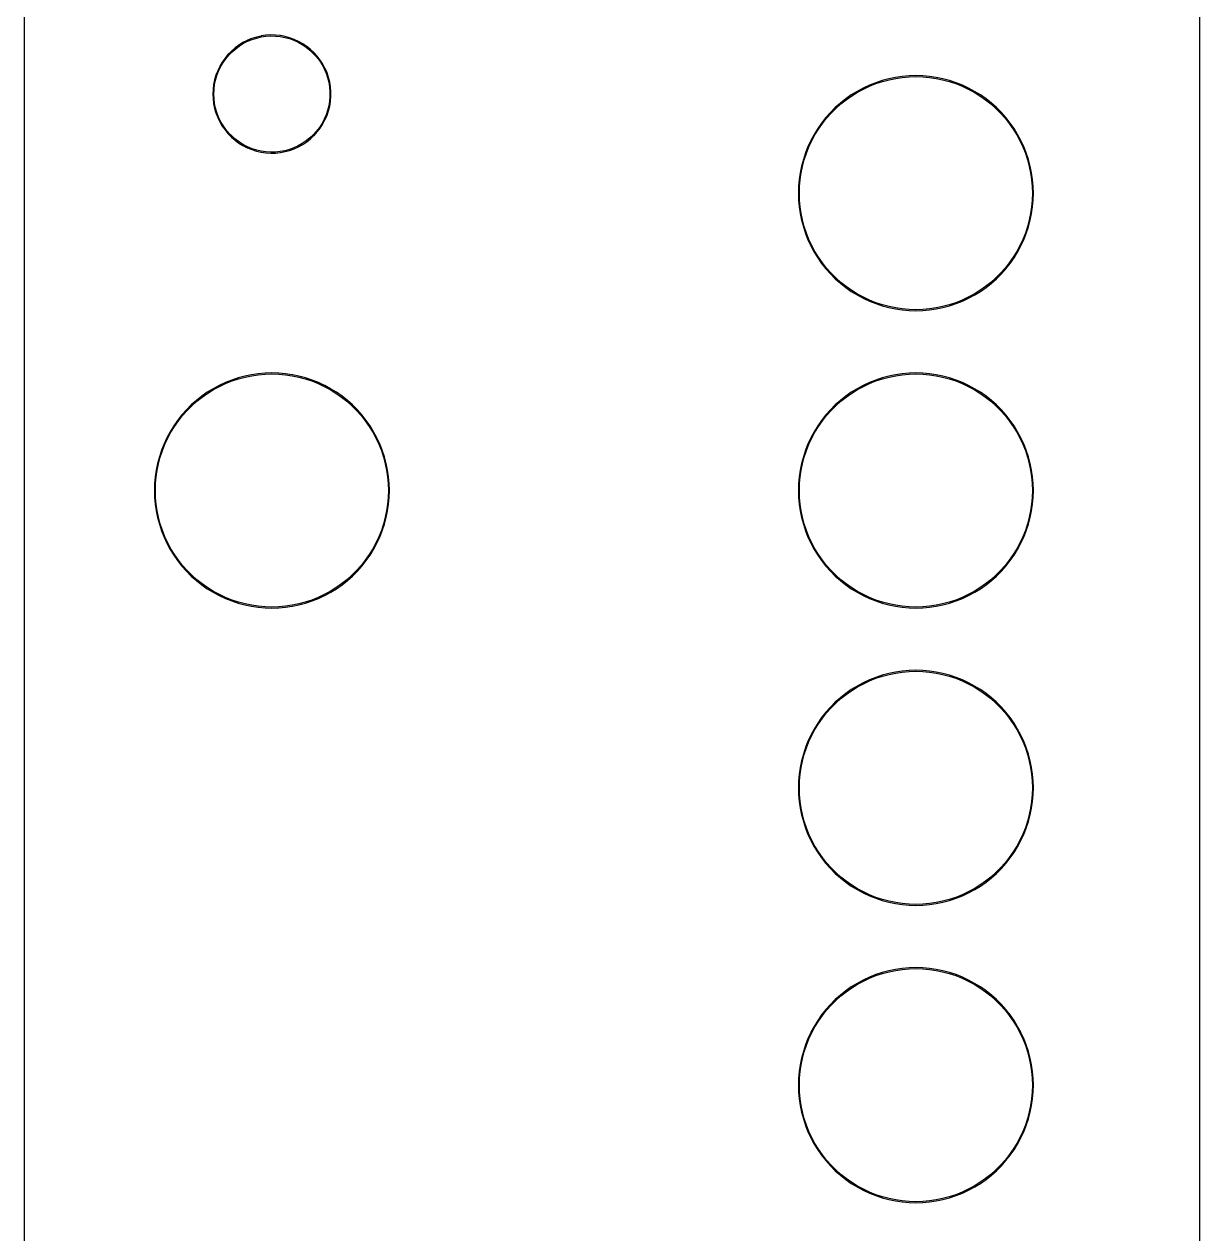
# Model space of a CAD drawing. Extents: x 2 to 32, y 9 to 138.
# Drawn here: x 1.71 to 31.85, y 74.86 to 105.86 of the extents above; entities that cross this region are included whole.
import ezdxf

# ---------------------------------------------------------------- set-up
doc = ezdxf.new("R2010")
doc.units = 0

msp = doc.modelspace()

# ---------------------------------------------------------------- linework, layer by layer
at = {"color": 5, "true_color": 0x0000ff}
msp.add_polyline3d([(31.84652, 9.25322, 0), (31.84652, 137.75436, 0), (1.70687, 137.75436, 0), (1.70687, 9.25322, 0), (31.84652, 9.25322, 0)], close=True, dxfattribs=at)
at = {"color": 34, "true_color": 0x008000}
for points in [[(1.70688, 9.25322, 0), (31.84652, 9.25322, 0), (31.84652, 137.75436, 0), (1.70688, 137.75436, 0), (1.70688, 9.25322, 0)], [(7.90447, 105.58018, 0), (7.78256, 105.56239, 0), (7.77863, 105.56177, 0), (7.65925, 105.53383, 0), (7.54241, 105.49827, 0), (7.42811, 105.45255, 0), (7.42457, 105.45075, 0), (7.31535, 105.39487, 0), (7.21121, 105.33137, 0), (7.11469, 105.25771, 0), (7.02071, 105.17643, 0), (6.93154, 105.08726, 0), (6.85534, 104.99328, 0), (6.78422, 104.89422, 0), (6.72072, 104.78754, 0), (6.71892, 104.784, 0), (6.66812, 104.67224, 0), (6.6224, 104.55794, 0), (6.58938, 104.4411, 0), (6.56398, 104.32172, 0), (6.56336, 104.3178, 0), (6.54811, 104.19587, 0), (6.54304, 104.07396, 0), (6.54811, 103.95204, 0), (6.56336, 103.83011, 0), (6.56398, 103.82619, 0), (6.58938, 103.70681, 0), (6.6224, 103.58997, 0), (6.66812, 103.47567, 0), (6.71892, 103.36391, 0), (6.72072, 103.36037, 0), (6.78422, 103.25369, 0), (6.85534, 103.15463, 0), (6.93154, 103.06065, 0), (7.02071, 102.97148, 0), (7.11469, 102.8902, 0), (7.21121, 102.81654, 0), (7.31535, 102.75304, 0), (7.42457, 102.69716, 0), (7.42811, 102.69536, 0), (7.54241, 102.64964, 0), (7.65925, 102.61408, 0), (7.77863, 102.58614, 0), (7.78256, 102.58552, 0), (7.90447, 102.56773, 0), (8.02638, 102.56011, 0), (8.14831, 102.56266, 0), (8.27023, 102.57536, 0), (8.27416, 102.57598, 0), (8.39608, 102.59884, 0), (8.51291, 102.62932, 0), (8.62722, 102.6725, 0), (8.73898, 102.7233, 0), (8.74252, 102.7251, 0), (8.8492, 102.78352, 0), (8.95079, 102.8521, 0), (9.04731, 102.9283, 0), (9.13622, 103.01212, 0), (9.13903, 103.01493, 0), (9.22031, 103.10637, 0), (9.29651, 103.20289, 0), (9.36255, 103.30703, 0), (9.41843, 103.41625, 0), (9.42023, 103.41979, 0), (9.47103, 103.53155, 0), (9.50913, 103.64585, 0), (9.53961, 103.76523, 0), (9.55993, 103.88715, 0), (9.56056, 103.89108, 0), (9.57072, 104.013, 0), (9.57072, 104.13492, 0), (9.56056, 104.25683, 0), (9.55993, 104.26076, 0), (9.53961, 104.38268, 0), (9.50913, 104.50206, 0), (9.47103, 104.61636, 0), (9.42023, 104.72812, 0), (9.41843, 104.73166, 0), (9.36255, 104.84088, 0), (9.29651, 104.94502, 0), (9.22031, 105.04154, 0), (9.13903, 105.13298, 0), (9.13622, 105.13579, 0), (9.04731, 105.21961, 0), (8.95079, 105.29581, 0), (8.8492, 105.36439, 0), (8.74252, 105.42281, 0), (8.73898, 105.42461, 0), (8.62722, 105.47541, 0), (8.51291, 105.51859, 0), (8.39608, 105.54907, 0), (8.27416, 105.57193, 0), (8.27023, 105.57255, 0), (8.14831, 105.58525, 0), (8.02638, 105.5878, 0), (7.90447, 105.58018, 0)], [(8.26897, 102.60063, 0), (8.14831, 102.58806, 0), (8.02638, 102.58551, 0), (7.90447, 102.59313, 0), (7.78582, 102.61044, 0), (7.6671, 102.63823, 0), (7.55026, 102.67379, 0), (7.43606, 102.71947, 0), (7.33028, 102.77359, 0), (7.22614, 102.83709, 0), (7.12962, 102.91075, 0), (7.03564, 102.99203, 0), (6.95209, 103.07558, 0), (6.87589, 103.16956, 0), (6.80477, 103.26862, 0), (6.74208, 103.37394, 0), (6.69227, 103.48352, 0), (6.64655, 103.59782, 0), (6.61353, 103.71466, 0), (6.58847, 103.83246, 0), (6.57351, 103.95204, 0), (6.56843, 104.07396, 0), (6.57351, 104.19587, 0), (6.58847, 104.31545, 0), (6.61353, 104.43325, 0), (6.64655, 104.55009, 0), (6.69227, 104.66439, 0), (6.74208, 104.77397, 0), (6.80477, 104.87929, 0), (6.87589, 104.97835, 0), (6.95209, 105.07233, 0), (7.03564, 105.15588, 0), (7.12962, 105.23716, 0), (7.22614, 105.31082, 0), (7.33028, 105.37432, 0), (7.43606, 105.42844, 0), (7.55026, 105.47412, 0), (7.6671, 105.50968, 0), (7.78593, 105.53749, 0), (7.90447, 105.55478, 0), (8.02638, 105.5624, 0), (8.14831, 105.55985, 0), (8.26885, 105.5473, 0), (8.38823, 105.52492, 0), (8.50507, 105.49444, 0), (8.61937, 105.45126, 0), (8.72958, 105.40116, 0), (8.83427, 105.34384, 0), (8.93587, 105.27526, 0), (9.03239, 105.19906, 0), (9.11936, 105.11706, 0), (9.19976, 105.02661, 0), (9.27596, 104.93009, 0), (9.342, 104.82595, 0), (9.39617, 104.72007, 0), (9.44688, 104.60851, 0), (9.48498, 104.49421, 0), (9.51545, 104.37483, 0), (9.53517, 104.25655, 0), (9.54532, 104.13492, 0), (9.54532, 104.013, 0), (9.53517, 103.89136, 0), (9.51545, 103.77308, 0), (9.48498, 103.6537, 0), (9.44688, 103.5394, 0), (9.39617, 103.42784, 0), (9.342, 103.32196, 0), (9.27596, 103.21782, 0), (9.19976, 103.1213, 0), (9.11936, 103.03085, 0), (9.03239, 102.94885, 0), (8.93587, 102.87265, 0), (8.83427, 102.80407, 0), (8.72958, 102.74675, 0), (8.61937, 102.69665, 0), (8.50507, 102.65347, 0), (8.38823, 102.62299, 0), (8.26897, 102.60063, 0)], [(26.75901, 99.46909, 0), (26.87585, 99.59863, 0), (26.98253, 99.73579, 0), (27.08413, 99.87803, 0), (27.17557, 100.02535, 0), (27.25685, 100.18029, 0), (27.25865, 100.18383, 0), (27.33231, 100.34131, 0), (27.39835, 100.50387, 0), (27.45169, 100.66897, 0), (27.49741, 100.83915, 0), (27.53297, 101.00933, 0), (27.53359, 101.01326, 0), (27.55899, 101.18597, 0), (27.57423, 101.3587, 0), (27.57931, 101.53396, 0), (27.57423, 101.70921, 0), (27.55899, 101.88193, 0), (27.53359, 102.05466, 0), (27.53297, 102.05858, 0), (27.49741, 102.22876, 0), (27.45169, 102.39894, 0), (27.39835, 102.56404, 0), (27.33231, 102.7266, 0), (27.25865, 102.88408, 0), (27.25685, 102.88762, 0), (27.17557, 103.04002, 0), (27.08413, 103.18988, 0), (26.98253, 103.33212, 0), (26.87585, 103.46928, 0), (26.75901, 103.59882, 0), (26.63174, 103.72609, 0), (26.5022, 103.84293, 0), (26.36504, 103.94961, 0), (26.2228, 104.05121, 0), (26.07294, 104.14265, 0), (25.92054, 104.22393, 0), (25.917, 104.22573, 0), (25.75952, 104.29939, 0), (25.59696, 104.36543, 0), (25.43186, 104.41877, 0), (25.26168, 104.46449, 0), (25.0915, 104.50005, 0), (25.08758, 104.50067, 0), (24.91485, 104.52608, 0), (24.74214, 104.54132, 0), (24.56687, 104.5464, 0), (24.39162, 104.54132, 0), (24.2189, 104.52608, 0), (24.04618, 104.50067, 0), (24.04225, 104.50005, 0), (23.87207, 104.46449, 0), (23.70189, 104.41877, 0), (23.53679, 104.36543, 0), (23.37423, 104.29939, 0), (23.21675, 104.22573, 0), (23.21321, 104.22393, 0), (23.05827, 104.14265, 0), (22.91095, 104.05121, 0), (22.76871, 103.94961, 0), (22.63155, 103.84293, 0), (22.50201, 103.72609, 0), (22.37474, 103.59882, 0), (22.2579, 103.46928, 0), (22.15122, 103.33212, 0), (22.04962, 103.18988, 0), (21.95818, 103.04002, 0), (21.8769, 102.88762, 0), (21.8751, 102.88408, 0), (21.80144, 102.7266, 0), (21.7354, 102.56404, 0), (21.68206, 102.39894, 0), (21.63634, 102.22876, 0), (21.60078, 102.05858, 0), (21.60016, 102.05466, 0), (21.57476, 101.88193, 0), (21.55952, 101.70921, 0), (21.55444, 101.53396, 0), (21.55952, 101.3587, 0), (21.57476, 101.18597, 0), (21.60016, 101.01326, 0), (21.60078, 101.00933, 0), (21.63634, 100.83915, 0), (21.68206, 100.66897, 0), (21.7354, 100.50387, 0), (21.80144, 100.34131, 0), (21.8751, 100.18383, 0), (21.8769, 100.18029, 0), (21.95818, 100.02535, 0), (22.04962, 99.87803, 0), (22.15122, 99.73579, 0), (22.2579, 99.59863, 0), (22.37474, 99.46909, 0), (22.50201, 99.34182, 0), (22.63155, 99.22498, 0), (22.76871, 99.1183, 0), (22.91095, 99.0167, 0), (23.05827, 98.92526, 0), (23.21321, 98.84398, 0), (23.21675, 98.84218, 0), (23.37423, 98.76852, 0), (23.53679, 98.70248, 0), (23.70189, 98.64914, 0), (23.87207, 98.60342, 0), (24.04225, 98.56786, 0), (24.04618, 98.56724, 0), (24.2189, 98.54184, 0), (24.39162, 98.5266, 0), (24.56687, 98.52152, 0), (24.74214, 98.5266, 0), (24.91485, 98.54184, 0), (25.08758, 98.56724, 0), (25.0915, 98.56786, 0), (25.26168, 98.60342, 0), (25.43186, 98.64914, 0), (25.59696, 98.70248, 0), (25.75952, 98.76852, 0), (25.917, 98.84218, 0), (25.92054, 98.84398, 0), (26.07548, 98.92526, 0), (26.2228, 99.0167, 0), (26.36504, 99.1183, 0), (26.5022, 99.22498, 0), (26.63174, 99.34182, 0), (26.75901, 99.46909, 0)], [(24.91485, 98.56724, 0), (24.74214, 98.552, 0), (24.56687, 98.54692, 0), (24.39162, 98.552, 0), (24.2189, 98.56724, 0), (24.04939, 98.59216, 0), (23.87992, 98.62757, 0), (23.70974, 98.67329, 0), (23.54464, 98.72663, 0), (23.38208, 98.79267, 0), (23.2256, 98.86586, 0), (23.0732, 98.94581, 0), (22.92588, 99.03725, 0), (22.78364, 99.13885, 0), (22.64648, 99.24553, 0), (22.51694, 99.36237, 0), (22.39529, 99.48402, 0), (22.27845, 99.61356, 0), (22.17177, 99.75072, 0), (22.07017, 99.89296, 0), (21.97873, 100.04028, 0), (21.89878, 100.19268, 0), (21.82559, 100.34916, 0), (21.75955, 100.51172, 0), (21.70621, 100.67682, 0), (21.66049, 100.847, 0), (21.62508, 101.01647, 0), (21.60016, 101.18597, 0), (21.58492, 101.3587, 0), (21.57983, 101.53396, 0), (21.58492, 101.70921, 0), (21.60016, 101.88193, 0), (21.62507, 102.05141, 0), (21.66049, 102.22091, 0), (21.70621, 102.39109, 0), (21.75955, 102.55619, 0), (21.82559, 102.71875, 0), (21.89862, 102.87489, 0), (21.97873, 103.02509, 0), (22.07017, 103.17495, 0), (22.17177, 103.31719, 0), (22.27845, 103.45435, 0), (22.39529, 103.58389, 0), (22.51694, 103.70554, 0), (22.64648, 103.82238, 0), (22.78364, 103.92906, 0), (22.92588, 104.03066, 0), (23.0732, 104.1221, 0), (23.2256, 104.20205, 0), (23.38208, 104.27524, 0), (23.54464, 104.34128, 0), (23.70974, 104.39462, 0), (23.87992, 104.44034, 0), (24.0494, 104.47575, 0), (24.2189, 104.50068, 0), (24.39162, 104.51592, 0), (24.56687, 104.521, 0), (24.74214, 104.51592, 0), (24.91485, 104.50068, 0), (25.08433, 104.47576, 0), (25.25383, 104.44034, 0), (25.42401, 104.39462, 0), (25.58911, 104.34128, 0), (25.75167, 104.27524, 0), (25.90781, 104.20221, 0), (26.05801, 104.1221, 0), (26.20787, 104.03066, 0), (26.35011, 103.92906, 0), (26.48727, 103.82238, 0), (26.61681, 103.70554, 0), (26.73846, 103.58389, 0), (26.8553, 103.45435, 0), (26.96198, 103.31719, 0), (27.06358, 103.17495, 0), (27.15502, 103.02509, 0), (27.23513, 102.87489, 0), (27.30816, 102.71875, 0), (27.3742, 102.55619, 0), (27.42754, 102.39109, 0), (27.47326, 102.22091, 0), (27.50868, 102.05141, 0), (27.5336, 101.88193, 0), (27.54884, 101.70921, 0), (27.55392, 101.53396, 0), (27.54884, 101.3587, 0), (27.5336, 101.18597, 0), (27.50867, 101.01648, 0), (27.47326, 100.847, 0), (27.42754, 100.67682, 0), (27.3742, 100.51172, 0), (27.30816, 100.34916, 0), (27.23497, 100.19268, 0), (27.15502, 100.04028, 0), (27.06358, 99.89296, 0), (26.96198, 99.75072, 0), (26.8553, 99.61356, 0), (26.73846, 99.48402, 0), (26.61681, 99.36237, 0), (26.48727, 99.24553, 0), (26.35011, 99.13885, 0), (26.20787, 99.03725, 0), (26.06055, 98.94581, 0), (25.90815, 98.86586, 0), (25.75167, 98.79267, 0), (25.58911, 98.72663, 0), (25.42401, 98.67329, 0), (25.25383, 98.62757, 0), (25.08433, 98.59215, 0), (24.91485, 98.56724, 0)], [(10.24901, 91.84909, 0), (10.36585, 91.97863, 0), (10.47253, 92.11579, 0), (10.57413, 92.25803, 0), (10.66557, 92.40535, 0), (10.74685, 92.56029, 0), (10.74865, 92.56383, 0), (10.82231, 92.72131, 0), (10.88835, 92.88387, 0), (10.94169, 93.04897, 0), (10.98741, 93.21915, 0), (11.02297, 93.38933, 0), (11.0236, 93.39325, 0), (11.049, 93.56598, 0), (11.06424, 93.7387, 0), (11.06932, 93.91395, 0), (11.06424, 94.08922, 0), (11.049, 94.26194, 0), (11.0236, 94.43466, 0), (11.02297, 94.43858, 0), (10.98741, 94.60876, 0), (10.94169, 94.77894, 0), (10.88835, 94.94404, 0), (10.82231, 95.1066, 0), (10.74865, 95.26408, 0), (10.74685, 95.26762, 0), (10.66557, 95.42002, 0), (10.57413, 95.56988, 0), (10.47253, 95.71212, 0), (10.36585, 95.84928, 0), (10.24901, 95.97882, 0), (10.12174, 96.10609, 0), (9.9922, 96.22293, 0), (9.85504, 96.32961, 0), (9.7128, 96.43121, 0), (9.56293, 96.52265, 0), (9.41053, 96.60393, 0), (9.407, 96.60573, 0), (9.24952, 96.67939, 0), (9.08696, 96.74543, 0), (8.92186, 96.79877, 0), (8.75168, 96.84449, 0), (8.5815, 96.88005, 0), (8.57757, 96.88067, 0), (8.40485, 96.90607, 0), (8.23213, 96.92132, 0), (8.05688, 96.92639, 0), (7.88162, 96.92132, 0), (7.70889, 96.90607, 0), (7.53618, 96.88067, 0), (7.53225, 96.88005, 0), (7.36207, 96.84449, 0), (7.19189, 96.79877, 0), (7.02679, 96.74543, 0), (6.86423, 96.67939, 0), (6.70675, 96.60573, 0), (6.70321, 96.60393, 0), (6.54827, 96.52265, 0), (6.40095, 96.43121, 0), (6.25871, 96.32961, 0), (6.12155, 96.22293, 0), (5.99201, 96.10609, 0), (5.86474, 95.97882, 0), (5.7479, 95.84928, 0), (5.64122, 95.71212, 0), (5.53962, 95.56988, 0), (5.44818, 95.42002, 0), (5.3669, 95.26762, 0), (5.3651, 95.26408, 0), (5.29144, 95.1066, 0), (5.22539, 94.94404, 0), (5.17206, 94.77894, 0), (5.12634, 94.60876, 0), (5.09077, 94.43858, 0), (5.09016, 94.43466, 0), (5.06475, 94.26194, 0), (5.04952, 94.08922, 0), (5.04444, 93.91395, 0), (5.04952, 93.7387, 0), (5.06475, 93.56598, 0), (5.09016, 93.39325, 0), (5.09077, 93.38933, 0), (5.12634, 93.21915, 0), (5.17206, 93.04897, 0), (5.22539, 92.88387, 0), (5.29144, 92.72131, 0), (5.3651, 92.56383, 0), (5.3669, 92.56029, 0), (5.44818, 92.40535, 0), (5.53962, 92.25803, 0), (5.64122, 92.11579, 0), (5.7479, 91.97863, 0), (5.86474, 91.84909, 0), (5.99201, 91.72182, 0), (6.12155, 91.60498, 0), (6.25871, 91.4983, 0), (6.40095, 91.3967, 0), (6.54827, 91.30526, 0), (6.70321, 91.22398, 0), (6.70675, 91.22218, 0), (6.86423, 91.14852, 0), (7.02679, 91.08248, 0), (7.19189, 91.02914, 0), (7.36207, 90.98342, 0), (7.53225, 90.94786, 0), (7.53618, 90.94724, 0), (7.70889, 90.92183, 0), (7.88162, 90.9066, 0), (8.05688, 90.90152, 0), (8.23213, 90.9066, 0), (8.40485, 90.92183, 0), (8.57757, 90.94724, 0), (8.5815, 90.94786, 0), (8.75168, 90.98342, 0), (8.92186, 91.02914, 0), (9.08696, 91.08248, 0), (9.24952, 91.14852, 0), (9.407, 91.22218, 0), (9.41053, 91.22398, 0), (9.56548, 91.30526, 0), (9.7128, 91.3967, 0), (9.85504, 91.4983, 0), (9.9922, 91.60498, 0), (10.12174, 91.72182, 0), (10.24901, 91.84909, 0)], [(8.40485, 90.94723, 0), (8.23213, 90.93199, 0), (8.05688, 90.92691, 0), (7.88162, 90.93199, 0), (7.70889, 90.94723, 0), (7.53924, 90.97219, 0), (7.36992, 91.00757, 0), (7.19974, 91.05329, 0), (7.03464, 91.10663, 0), (6.87208, 91.17267, 0), (6.7156, 91.24586, 0), (6.5632, 91.32581, 0), (6.41588, 91.41725, 0), (6.27364, 91.51885, 0), (6.13648, 91.62553, 0), (6.00694, 91.74237, 0), (5.88529, 91.86402, 0), (5.76845, 91.99356, 0), (5.66177, 92.13072, 0), (5.56017, 92.27296, 0), (5.46873, 92.42028, 0), (5.38878, 92.57268, 0), (5.31559, 92.72916, 0), (5.24955, 92.89172, 0), (5.19621, 93.05682, 0), (5.15048, 93.227, 0), (5.11507, 93.3965, 0), (5.09015, 93.56598, 0), (5.07491, 93.7387, 0), (5.06982, 93.91395, 0), (5.07491, 94.08922, 0), (5.09015, 94.26194, 0), (5.11507, 94.43141, 0), (5.15048, 94.60091, 0), (5.19621, 94.77109, 0), (5.24955, 94.93619, 0), (5.31559, 95.09875, 0), (5.38862, 95.25489, 0), (5.46873, 95.40509, 0), (5.56017, 95.55495, 0), (5.66177, 95.69719, 0), (5.76845, 95.83435, 0), (5.88529, 95.96389, 0), (6.00694, 96.08554, 0), (6.13648, 96.20238, 0), (6.27364, 96.30906, 0), (6.41588, 96.41066, 0), (6.5632, 96.5021, 0), (6.7156, 96.58205, 0), (6.87208, 96.65524, 0), (7.03464, 96.72128, 0), (7.19974, 96.77462, 0), (7.36992, 96.82034, 0), (7.5394, 96.85575, 0), (7.70889, 96.88068, 0), (7.88162, 96.89592, 0), (8.05688, 96.901, 0), (8.23213, 96.89592, 0), (8.40485, 96.88068, 0), (8.57435, 96.85575, 0), (8.74383, 96.82034, 0), (8.914, 96.77462, 0), (9.07911, 96.72128, 0), (9.24166, 96.65524, 0), (9.39781, 96.58221, 0), (9.54801, 96.5021, 0), (9.69787, 96.41066, 0), (9.8401, 96.30906, 0), (9.97727, 96.20238, 0), (10.1068, 96.08554, 0), (10.22846, 95.96389, 0), (10.3453, 95.83435, 0), (10.45198, 95.69719, 0), (10.55358, 95.55495, 0), (10.64502, 95.40509, 0), (10.72513, 95.25489, 0), (10.79816, 95.09875, 0), (10.8642, 94.93619, 0), (10.91754, 94.77109, 0), (10.96326, 94.60091, 0), (10.99868, 94.43141, 0), (11.02359, 94.26194, 0), (11.03883, 94.08922, 0), (11.04392, 93.91395, 0), (11.03883, 93.7387, 0), (11.02359, 93.56598, 0), (10.99868, 93.3965, 0), (10.96326, 93.227, 0), (10.91754, 93.05682, 0), (10.8642, 92.89172, 0), (10.79816, 92.72916, 0), (10.72497, 92.57268, 0), (10.64502, 92.42028, 0), (10.55358, 92.27296, 0), (10.45198, 92.13072, 0), (10.3453, 91.99356, 0), (10.22846, 91.86402, 0), (10.1068, 91.74237, 0), (9.97727, 91.62553, 0), (9.8401, 91.51885, 0), (9.69787, 91.41725, 0), (9.55055, 91.32581, 0), (9.39815, 91.24586, 0), (9.24166, 91.17267, 0), (9.07911, 91.10663, 0), (8.914, 91.05329, 0), (8.74383, 91.00757, 0), (8.57451, 90.97219, 0), (8.40485, 90.94723, 0)], [(26.75901, 91.84909, 0), (26.87585, 91.97863, 0), (26.98253, 92.11579, 0), (27.08413, 92.25803, 0), (27.17557, 92.40535, 0), (27.25685, 92.56029, 0), (27.25865, 92.56383, 0), (27.33231, 92.72131, 0), (27.39835, 92.88387, 0), (27.45169, 93.04897, 0), (27.49741, 93.21915, 0), (27.53297, 93.38933, 0), (27.53359, 93.39325, 0), (27.55899, 93.56598, 0), (27.57423, 93.7387, 0), (27.57931, 93.91395, 0), (27.57423, 94.08922, 0), (27.55899, 94.26194, 0), (27.53359, 94.43466, 0), (27.53297, 94.43858, 0), (27.49741, 94.60876, 0), (27.45169, 94.77894, 0), (27.39835, 94.94404, 0), (27.33231, 95.1066, 0), (27.25865, 95.26408, 0), (27.25685, 95.26762, 0), (27.17557, 95.42002, 0), (27.08413, 95.56988, 0), (26.98253, 95.71212, 0), (26.87585, 95.84928, 0), (26.75901, 95.97882, 0), (26.63174, 96.10609, 0), (26.5022, 96.22293, 0), (26.36504, 96.32961, 0), (26.2228, 96.43121, 0), (26.07294, 96.52265, 0), (25.92054, 96.60393, 0), (25.917, 96.60573, 0), (25.75952, 96.67939, 0), (25.59696, 96.74543, 0), (25.43186, 96.79877, 0), (25.26168, 96.84449, 0), (25.0915, 96.88005, 0), (25.08758, 96.88067, 0), (24.91485, 96.90607, 0), (24.74214, 96.92132, 0), (24.56687, 96.92639, 0), (24.39162, 96.92132, 0), (24.2189, 96.90607, 0), (24.04618, 96.88067, 0), (24.04225, 96.88005, 0), (23.87207, 96.84449, 0), (23.70189, 96.79877, 0), (23.53679, 96.74543, 0), (23.37423, 96.67939, 0), (23.21675, 96.60573, 0), (23.21321, 96.60393, 0), (23.05827, 96.52265, 0), (22.91095, 96.43121, 0), (22.76871, 96.32961, 0), (22.63155, 96.22293, 0), (22.50201, 96.10609, 0), (22.37474, 95.97882, 0), (22.2579, 95.84928, 0), (22.15122, 95.71212, 0), (22.04962, 95.56988, 0), (21.95818, 95.42002, 0), (21.8769, 95.26762, 0), (21.8751, 95.26408, 0), (21.80144, 95.1066, 0), (21.7354, 94.94404, 0), (21.68206, 94.77894, 0), (21.63634, 94.60876, 0), (21.60078, 94.43858, 0), (21.60016, 94.43466, 0), (21.57476, 94.26194, 0), (21.55952, 94.08922, 0), (21.55444, 93.91395, 0), (21.55952, 93.7387, 0), (21.57476, 93.56598, 0), (21.60016, 93.39325, 0), (21.60078, 93.38933, 0), (21.63634, 93.21915, 0), (21.68206, 93.04897, 0), (21.7354, 92.88387, 0), (21.80144, 92.72131, 0), (21.8751, 92.56383, 0), (21.8769, 92.56029, 0), (21.95818, 92.40535, 0), (22.04962, 92.25803, 0), (22.15122, 92.11579, 0), (22.2579, 91.97863, 0), (22.37474, 91.84909, 0), (22.50201, 91.72182, 0), (22.63155, 91.60498, 0), (22.76871, 91.4983, 0), (22.91095, 91.3967, 0), (23.05827, 91.30526, 0), (23.21321, 91.22398, 0), (23.21675, 91.22218, 0), (23.37423, 91.14852, 0), (23.53679, 91.08248, 0), (23.70189, 91.02914, 0), (23.87207, 90.98342, 0), (24.04225, 90.94786, 0), (24.04618, 90.94724, 0), (24.2189, 90.92183, 0), (24.39162, 90.9066, 0), (24.56687, 90.90152, 0), (24.74214, 90.9066, 0), (24.91485, 90.92183, 0), (25.08758, 90.94724, 0), (25.0915, 90.94786, 0), (25.26168, 90.98342, 0), (25.43186, 91.02914, 0), (25.59696, 91.08248, 0), (25.75952, 91.14852, 0), (25.917, 91.22218, 0), (25.92054, 91.22398, 0), (26.07548, 91.30526, 0), (26.2228, 91.3967, 0), (26.36504, 91.4983, 0), (26.5022, 91.60498, 0), (26.63174, 91.72182, 0), (26.75901, 91.84909, 0)], [(24.91485, 90.94723, 0), (24.74214, 90.93199, 0), (24.56687, 90.92691, 0), (24.39162, 90.93199, 0), (24.2189, 90.94723, 0), (24.04924, 90.97219, 0), (23.87992, 91.00757, 0), (23.70974, 91.05329, 0), (23.54464, 91.10663, 0), (23.38208, 91.17267, 0), (23.2256, 91.24586, 0), (23.0732, 91.32581, 0), (22.92588, 91.41725, 0), (22.78364, 91.51885, 0), (22.64648, 91.62553, 0), (22.51694, 91.74237, 0), (22.39529, 91.86402, 0), (22.27845, 91.99356, 0), (22.17177, 92.13072, 0), (22.07017, 92.27296, 0), (21.97873, 92.42028, 0), (21.89878, 92.57268, 0), (21.82559, 92.72916, 0), (21.75955, 92.89172, 0), (21.70621, 93.05682, 0), (21.66049, 93.227, 0), (21.62507, 93.3965, 0), (21.60016, 93.56598, 0), (21.58492, 93.7387, 0), (21.57983, 93.91395, 0), (21.58492, 94.08922, 0), (21.60016, 94.26194, 0), (21.62507, 94.43141, 0), (21.66049, 94.60091, 0), (21.70621, 94.77109, 0), (21.75955, 94.93619, 0), (21.82559, 95.09875, 0), (21.89862, 95.25489, 0), (21.97873, 95.40509, 0), (22.07017, 95.55495, 0), (22.17177, 95.69719, 0), (22.27845, 95.83435, 0), (22.39529, 95.96389, 0), (22.51694, 96.08554, 0), (22.64648, 96.20238, 0), (22.78364, 96.30906, 0), (22.92588, 96.41066, 0), (23.0732, 96.5021, 0), (23.2256, 96.58205, 0), (23.38208, 96.65524, 0), (23.54464, 96.72128, 0), (23.70974, 96.77462, 0), (23.87992, 96.82034, 0), (24.0494, 96.85575, 0), (24.2189, 96.88068, 0), (24.39162, 96.89592, 0), (24.56687, 96.901, 0), (24.74214, 96.89592, 0), (24.91485, 96.88068, 0), (25.08433, 96.85576, 0), (25.25383, 96.82034, 0), (25.42401, 96.77462, 0), (25.58911, 96.72128, 0), (25.75167, 96.65524, 0), (25.90781, 96.58221, 0), (26.05801, 96.5021, 0), (26.20787, 96.41066, 0), (26.35011, 96.30906, 0), (26.48727, 96.20238, 0), (26.61681, 96.08554, 0), (26.73846, 95.96389, 0), (26.8553, 95.83435, 0), (26.96198, 95.69719, 0), (27.06358, 95.55495, 0), (27.15502, 95.40509, 0), (27.23513, 95.25489, 0), (27.30816, 95.09875, 0), (27.3742, 94.93619, 0), (27.42754, 94.77109, 0), (27.47326, 94.60091, 0), (27.50868, 94.43141, 0), (27.5336, 94.26194, 0), (27.54884, 94.08922, 0), (27.55392, 93.91395, 0), (27.54884, 93.7387, 0), (27.5336, 93.56598, 0), (27.50868, 93.3965, 0), (27.47326, 93.227, 0), (27.42754, 93.05682, 0), (27.3742, 92.89172, 0), (27.30816, 92.72916, 0), (27.23497, 92.57268, 0), (27.15502, 92.42028, 0), (27.06358, 92.27296, 0), (26.96198, 92.13072, 0), (26.8553, 91.99356, 0), (26.73846, 91.86402, 0), (26.61681, 91.74237, 0), (26.48727, 91.62553, 0), (26.35011, 91.51885, 0), (26.20787, 91.41725, 0), (26.06055, 91.32581, 0), (25.90815, 91.24586, 0), (25.75167, 91.17267, 0), (25.58911, 91.10663, 0), (25.42401, 91.05329, 0), (25.25383, 91.00757, 0), (25.08449, 90.97219, 0), (24.91485, 90.94723, 0)], [(26.75901, 84.22909, 0), (26.87585, 84.35863, 0), (26.98253, 84.49579, 0), (27.08413, 84.63803, 0), (27.17557, 84.78535, 0), (27.25685, 84.94029, 0), (27.25865, 84.94383, 0), (27.33231, 85.10131, 0), (27.39835, 85.26387, 0), (27.45169, 85.42897, 0), (27.49741, 85.59915, 0), (27.53297, 85.76933, 0), (27.53359, 85.77326, 0), (27.55899, 85.94598, 0), (27.57423, 86.11869, 0), (27.57931, 86.29396, 0), (27.57423, 86.46922, 0), (27.55899, 86.64194, 0), (27.53359, 86.81465, 0), (27.53297, 86.81858, 0), (27.49741, 86.98876, 0), (27.45169, 87.15894, 0), (27.39835, 87.32404, 0), (27.33231, 87.4866, 0), (27.25865, 87.64408, 0), (27.25685, 87.64762, 0), (27.17557, 87.80002, 0), (27.08413, 87.94988, 0), (26.98253, 88.09212, 0), (26.87585, 88.22928, 0), (26.75901, 88.35882, 0), (26.63174, 88.48609, 0), (26.5022, 88.60293, 0), (26.36504, 88.70961, 0), (26.2228, 88.81121, 0), (26.07294, 88.90265, 0), (25.92054, 88.98393, 0), (25.917, 88.98573, 0), (25.75952, 89.05939, 0), (25.59696, 89.12543, 0), (25.43186, 89.17877, 0), (25.26168, 89.22449, 0), (25.0915, 89.26005, 0), (25.08758, 89.26068, 0), (24.91485, 89.28607, 0), (24.74214, 89.30131, 0), (24.56687, 89.30639, 0), (24.39162, 89.30131, 0), (24.2189, 89.28607, 0), (24.04618, 89.26068, 0), (24.04225, 89.26005, 0), (23.87207, 89.22449, 0), (23.70189, 89.17877, 0), (23.53679, 89.12543, 0), (23.37423, 89.05939, 0), (23.21675, 88.98573, 0), (23.21321, 88.98393, 0), (23.05827, 88.90265, 0), (22.91095, 88.81121, 0), (22.76871, 88.70961, 0), (22.63155, 88.60293, 0), (22.50201, 88.48609, 0), (22.37474, 88.35882, 0), (22.2579, 88.22928, 0), (22.15122, 88.09212, 0), (22.04962, 87.94988, 0), (21.95818, 87.80002, 0), (21.8769, 87.64762, 0), (21.8751, 87.64408, 0), (21.80144, 87.4866, 0), (21.7354, 87.32404, 0), (21.68206, 87.15894, 0), (21.63634, 86.98876, 0), (21.60078, 86.81858, 0), (21.60016, 86.81465, 0), (21.57476, 86.64194, 0), (21.55952, 86.46922, 0), (21.55444, 86.29396, 0), (21.55952, 86.11869, 0), (21.57476, 85.94598, 0), (21.60016, 85.77326, 0), (21.60078, 85.76933, 0), (21.63634, 85.59915, 0), (21.68206, 85.42897, 0), (21.7354, 85.26387, 0), (21.80144, 85.10131, 0), (21.8751, 84.94383, 0), (21.8769, 84.94029, 0), (21.95818, 84.78535, 0), (22.04962, 84.63803, 0), (22.15122, 84.49579, 0), (22.2579, 84.35863, 0), (22.37474, 84.22909, 0), (22.50201, 84.10182, 0), (22.63155, 83.98498, 0), (22.76871, 83.8783, 0), (22.91095, 83.7767, 0), (23.05827, 83.68526, 0), (23.21321, 83.60398, 0), (23.21675, 83.60218, 0), (23.37423, 83.52852, 0), (23.53679, 83.46248, 0), (23.70189, 83.40913, 0), (23.87207, 83.36342, 0), (24.04225, 83.32786, 0), (24.04618, 83.32724, 0), (24.2189, 83.30184, 0), (24.39162, 83.2866, 0), (24.56687, 83.28152, 0), (24.74214, 83.2866, 0), (24.91485, 83.30184, 0), (25.08758, 83.32724, 0), (25.0915, 83.32786, 0), (25.26168, 83.36342, 0), (25.43186, 83.40913, 0), (25.59696, 83.46248, 0), (25.75952, 83.52852, 0), (25.917, 83.60218, 0), (25.92054, 83.60398, 0), (26.07548, 83.68526, 0), (26.2228, 83.7767, 0), (26.36504, 83.8783, 0), (26.5022, 83.98498, 0), (26.63174, 84.10182, 0), (26.75901, 84.22909, 0)], [(24.91485, 83.32723, 0), (24.74214, 83.312, 0), (24.56687, 83.30691, 0), (24.39162, 83.312, 0), (24.2189, 83.32723, 0), (24.0494, 83.35216, 0), (23.87992, 83.38757, 0), (23.70974, 83.43329, 0), (23.54464, 83.48663, 0), (23.38208, 83.55267, 0), (23.22543, 83.62594, 0), (23.0732, 83.70581, 0), (22.92588, 83.79725, 0), (22.78364, 83.89885, 0), (22.64648, 84.00553, 0), (22.51694, 84.12237, 0), (22.39529, 84.24402, 0), (22.27845, 84.37356, 0), (22.17177, 84.51072, 0), (22.07017, 84.65296, 0), (21.97873, 84.80028, 0), (21.89878, 84.95268, 0), (21.82559, 85.10916, 0), (21.75955, 85.27172, 0), (21.70621, 85.43682, 0), (21.66049, 85.607, 0), (21.62508, 85.77647, 0), (21.60016, 85.94598, 0), (21.58492, 86.11869, 0), (21.57983, 86.29396, 0), (21.58492, 86.46922, 0), (21.60016, 86.64194, 0), (21.62508, 86.81144, 0), (21.66049, 86.98091, 0), (21.70621, 87.15109, 0), (21.75955, 87.31619, 0), (21.82559, 87.47875, 0), (21.89862, 87.63489, 0), (21.97873, 87.78509, 0), (22.07017, 87.93495, 0), (22.17177, 88.07719, 0), (22.27845, 88.21435, 0), (22.39529, 88.34389, 0), (22.51694, 88.46554, 0), (22.64648, 88.58238, 0), (22.78364, 88.68906, 0), (22.92588, 88.79066, 0), (23.0732, 88.8821, 0), (23.2256, 88.96205, 0), (23.38208, 89.03524, 0), (23.54464, 89.10128, 0), (23.70974, 89.15462, 0), (23.87992, 89.20034, 0), (24.0494, 89.23575, 0), (24.2189, 89.26068, 0), (24.39162, 89.27592, 0), (24.56687, 89.281, 0), (24.74214, 89.27592, 0), (24.91485, 89.26068, 0), (25.08433, 89.23576, 0), (25.25383, 89.20034, 0), (25.42401, 89.15462, 0), (25.58911, 89.10128, 0), (25.75167, 89.03524, 0), (25.90781, 88.96221, 0), (26.05801, 88.8821, 0), (26.20787, 88.79066, 0), (26.35011, 88.68906, 0), (26.48727, 88.58238, 0), (26.61681, 88.46554, 0), (26.73846, 88.34389, 0), (26.8553, 88.21435, 0), (26.96198, 88.07719, 0), (27.06358, 87.93495, 0), (27.15502, 87.78509, 0), (27.23513, 87.63489, 0), (27.30816, 87.47875, 0), (27.3742, 87.31619, 0), (27.42754, 87.15109, 0), (27.47326, 86.98091, 0), (27.50867, 86.81143, 0), (27.5336, 86.64194, 0), (27.54884, 86.46922, 0), (27.55392, 86.29396, 0), (27.54884, 86.11869, 0), (27.5336, 85.94598, 0), (27.50867, 85.77648, 0), (27.47326, 85.607, 0), (27.42754, 85.43682, 0), (27.3742, 85.27172, 0), (27.30816, 85.10916, 0), (27.23497, 84.95268, 0), (27.15502, 84.80028, 0), (27.06358, 84.65296, 0), (26.96198, 84.51072, 0), (26.8553, 84.37356, 0), (26.73846, 84.24402, 0), (26.61681, 84.12237, 0), (26.48727, 84.00553, 0), (26.35011, 83.89885, 0), (26.20787, 83.79725, 0), (26.06055, 83.70581, 0), (25.90832, 83.62594, 0), (25.75167, 83.55267, 0), (25.58911, 83.48663, 0), (25.42401, 83.43329, 0), (25.25383, 83.38757, 0), (25.08433, 83.35215, 0), (24.91485, 83.32723, 0)], [(26.63174, 80.86609, 0), (26.5022, 80.98293, 0), (26.36504, 81.0896, 0), (26.2228, 81.19121, 0), (26.07294, 81.28265, 0), (25.92054, 81.36393, 0), (25.917, 81.36573, 0), (25.75952, 81.43939, 0), (25.59696, 81.50543, 0), (25.43186, 81.55877, 0), (25.26168, 81.60449, 0), (25.0915, 81.64005, 0), (25.08758, 81.64067, 0), (24.91485, 81.66607, 0), (24.74214, 81.68131, 0), (24.56687, 81.68639, 0), (24.39162, 81.68131, 0), (24.2189, 81.66607, 0), (24.04618, 81.64067, 0), (24.04225, 81.64005, 0), (23.87207, 81.60449, 0), (23.70189, 81.55877, 0), (23.53679, 81.50543, 0), (23.37423, 81.43939, 0), (23.21675, 81.36573, 0), (23.21321, 81.36393, 0), (23.05827, 81.28265, 0), (22.91095, 81.19121, 0), (22.76871, 81.0896, 0), (22.63155, 80.98293, 0), (22.50201, 80.86609, 0), (22.37474, 80.73882, 0), (22.2579, 80.60928, 0), (22.15122, 80.47212, 0), (22.04962, 80.32988, 0), (21.95818, 80.18002, 0), (21.8769, 80.02762, 0), (21.8751, 80.02408, 0), (21.80144, 79.8666, 0), (21.7354, 79.70404, 0), (21.68206, 79.53894, 0), (21.63634, 79.36875, 0), (21.60078, 79.19858, 0), (21.60016, 79.19466, 0), (21.57476, 79.02194, 0), (21.55952, 78.84921, 0), (21.55444, 78.67395, 0), (21.55952, 78.4987, 0), (21.57476, 78.32597, 0), (21.60016, 78.15326, 0), (21.60078, 78.14933, 0), (21.63634, 77.97915, 0), (21.68206, 77.80897, 0), (21.7354, 77.64387, 0), (21.80144, 77.4813, 0), (21.8751, 77.32383, 0), (21.8769, 77.32029, 0), (21.95818, 77.16535, 0), (22.04962, 77.01803, 0), (22.15122, 76.87578, 0), (22.2579, 76.73863, 0), (22.37474, 76.60908, 0), (22.50201, 76.48182, 0), (22.63155, 76.36498, 0), (22.76871, 76.2583, 0), (22.91095, 76.1567, 0), (23.05827, 76.06525, 0), (23.21321, 75.98398, 0), (23.21675, 75.98218, 0), (23.37423, 75.90852, 0), (23.53679, 75.84247, 0), (23.70189, 75.78914, 0), (23.87207, 75.74342, 0), (24.04225, 75.70786, 0), (24.04618, 75.70724, 0), (24.2189, 75.68183, 0), (24.39162, 75.6666, 0), (24.56687, 75.66152, 0), (24.74214, 75.6666, 0), (24.91485, 75.68183, 0), (25.08758, 75.70724, 0), (25.0915, 75.70786, 0), (25.26168, 75.74342, 0), (25.43186, 75.78914, 0), (25.59696, 75.84247, 0), (25.75952, 75.90852, 0), (25.917, 75.98218, 0), (25.92054, 75.98398, 0), (26.07548, 76.06525, 0), (26.2228, 76.1567, 0), (26.36504, 76.2583, 0), (26.5022, 76.36498, 0), (26.63174, 76.48182, 0), (26.75901, 76.60908, 0), (26.87585, 76.73863, 0), (26.98253, 76.87578, 0), (27.08413, 77.01803, 0), (27.17557, 77.16535, 0), (27.25685, 77.32029, 0), (27.25865, 77.32383, 0), (27.33231, 77.4813, 0), (27.39835, 77.64387, 0), (27.45169, 77.80897, 0), (27.49741, 77.97915, 0), (27.53297, 78.14933, 0), (27.53359, 78.15326, 0), (27.55899, 78.32597, 0), (27.57423, 78.4987, 0), (27.57931, 78.67395, 0), (27.57423, 78.84921, 0), (27.55899, 79.02194, 0), (27.53359, 79.19466, 0), (27.53297, 79.19858, 0), (27.49741, 79.36875, 0), (27.45169, 79.53894, 0), (27.39835, 79.70404, 0), (27.33231, 79.8666, 0), (27.25865, 80.02408, 0), (27.25685, 80.02762, 0), (27.17557, 80.18002, 0), (27.08413, 80.32988, 0), (26.98253, 80.47212, 0), (26.87585, 80.60928, 0), (26.75901, 80.73882, 0), (26.63174, 80.86609, 0)], [(24.91485, 75.70724, 0), (24.74214, 75.69199, 0), (24.56687, 75.68691, 0), (24.39162, 75.69199, 0), (24.2189, 75.70724, 0), (24.04939, 75.73216, 0), (23.87992, 75.76757, 0), (23.70974, 75.81328, 0), (23.54464, 75.86663, 0), (23.38208, 75.93267, 0), (23.2256, 76.00586, 0), (23.0732, 76.0858, 0), (22.92588, 76.17725, 0), (22.78364, 76.27885, 0), (22.64648, 76.38553, 0), (22.51694, 76.50237, 0), (22.39529, 76.62402, 0), (22.27845, 76.75355, 0), (22.17177, 76.89072, 0), (22.07017, 77.03296, 0), (21.97873, 77.18028, 0), (21.89878, 77.33268, 0), (21.82559, 77.48916, 0), (21.75955, 77.65172, 0), (21.70621, 77.81682, 0), (21.66049, 77.98699, 0), (21.62508, 78.15647, 0), (21.60016, 78.32597, 0), (21.58492, 78.4987, 0), (21.57983, 78.67395, 0), (21.58492, 78.84921, 0), (21.60016, 79.02194, 0), (21.62507, 79.19141, 0), (21.66049, 79.36091, 0), (21.70621, 79.53109, 0), (21.75955, 79.69619, 0), (21.82559, 79.85875, 0), (21.89866, 80.01496, 0), (21.97873, 80.16509, 0), (22.07017, 80.31495, 0), (22.17177, 80.45719, 0), (22.27845, 80.59435, 0), (22.39529, 80.72389, 0), (22.51694, 80.84554, 0), (22.64648, 80.96238, 0), (22.78364, 81.06905, 0), (22.92588, 81.17066, 0), (23.0732, 81.2621, 0), (23.22543, 81.34196, 0), (23.38208, 81.41524, 0), (23.54464, 81.48128, 0), (23.70974, 81.53462, 0), (23.87992, 81.58034, 0), (24.0494, 81.61575, 0), (24.2189, 81.64068, 0), (24.39162, 81.65591, 0), (24.56687, 81.661, 0), (24.74214, 81.65591, 0), (24.91485, 81.64068, 0), (25.08433, 81.61576, 0), (25.25383, 81.58034, 0), (25.42401, 81.53462, 0), (25.58911, 81.48128, 0), (25.75167, 81.41524, 0), (25.90796, 81.34213, 0), (26.05801, 81.2621, 0), (26.20787, 81.17066, 0), (26.35011, 81.06905, 0), (26.48727, 80.96238, 0), (26.61681, 80.84554, 0), (26.73846, 80.72389, 0), (26.8553, 80.59435, 0), (26.96198, 80.45719, 0), (27.06358, 80.31495, 0), (27.15502, 80.16509, 0), (27.23509, 80.01496, 0), (27.30816, 79.85875, 0), (27.3742, 79.69619, 0), (27.42754, 79.53109, 0), (27.47326, 79.36091, 0), (27.50868, 79.19141, 0), (27.5336, 79.02194, 0), (27.54884, 78.84921, 0), (27.55392, 78.67395, 0), (27.54884, 78.4987, 0), (27.5336, 78.32597, 0), (27.50867, 78.15648, 0), (27.47326, 77.98699, 0), (27.42754, 77.81682, 0), (27.3742, 77.65172, 0), (27.30816, 77.48916, 0), (27.23497, 77.33268, 0), (27.15502, 77.18028, 0), (27.06358, 77.03296, 0), (26.96198, 76.89072, 0), (26.8553, 76.75355, 0), (26.73846, 76.62402, 0), (26.61681, 76.50237, 0), (26.48727, 76.38553, 0), (26.35011, 76.27885, 0), (26.20787, 76.17725, 0), (26.06055, 76.0858, 0), (25.90815, 76.00586, 0), (25.75167, 75.93267, 0), (25.58911, 75.86663, 0), (25.42401, 75.81328, 0), (25.25383, 75.76757, 0), (25.08433, 75.73215, 0), (24.91485, 75.70724, 0)]]:
    msp.add_polyline3d(points, close=True, dxfattribs=at)

doc.saveas('drawing.dxf')
